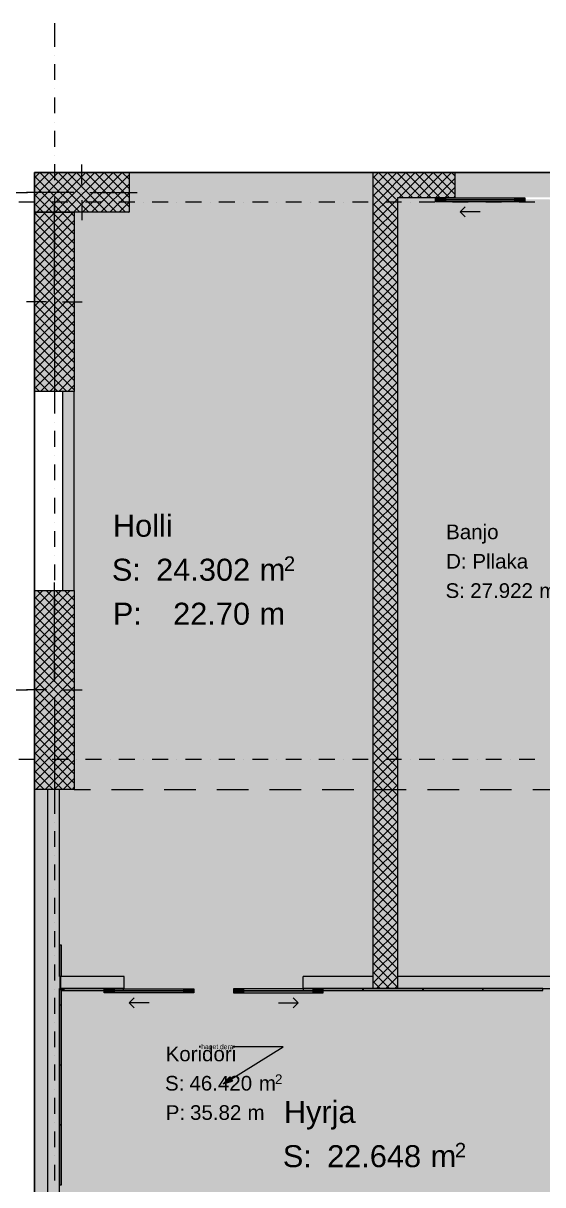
# Model space of a CAD drawing. Header units: centimetres. Extents: x -6559 to 4488, y -7535 to 372.
# Drawn here: x -251 to 268, y -943 to 218 of the extents above; entities that cross this region are included whole.
import ezdxf

# ---------------------------------------------------------------- set-up
doc = ezdxf.new("R2010")
doc.units = ezdxf.units.CM
for name, color, linetype in [('PDF_ - lokalet c', 7, 'Continuous'), ('PDF_A - Muret', 7, 'Continuous'), ('PDF_A - Shtyllat', 7, 'Continuous'), ('PDF_Text', 7, 'Continuous')]:
    doc.layers.add(name, color=color, linetype=linetype)
for name, color, linetype, true_color in [('PDF_- Pllakat_koridore_CD', 7, 'Continuous', 0x0077b0), ('PDF_A - Akset', 7, 'Continuous', 0xfd4435), ('PDF_A - Fill Zone', 7, 'Continuous', 0x999999), ('PDF_A - Pllaka Perdhes', 7, 'Continuous', 0x7f7f7f), ('PDF_A - Sutereni Polyline', 7, 'Continuous', 0x029e21), ('PDF_A -Polyline', 7, 'Continuous', 0x7f7f7f), ('PDF_Annotation - Label', 7, 'Continuous', 0x029e21), ('PDF_Solid Fills', 7, 'Continuous', 0x029e21)]:
    doc.layers.add(name, color=color, linetype=linetype, true_color=true_color)
doc.styles.add('PDF Arial', font='')
doc.styles.get('PDF Arial').set_extended_font_data('Arial')

msp = doc.modelspace()

# ---------------------------------------------------------------- hatches: boundary and pattern name
at = {"layer": 'PDF_A - Fill Zone', "true_color": 0x93a0c6, "transparency": 33554559}
msp.add_hatch(color=253, dxfattribs=at).paths.add_polyline_path([(-239.8, -548.1), (1116.5, -548.1), (1116.5, -1540.7), (1120.9, -1560.1), (1072.3, -1571), (1387, -2973.6), (868.6, -3089.9), (762.9, -2619.1), (-21.4, -2795.1), (-131.4, -2304.9), (653, -2129), (559, -1710.1), (524.2, -1717.9), (452, -1396.2), (105.8, -1396.2), (105.8, -1821.5), (-239.8, -1821.5)])
at = {"layer": 'PDF_Solid Fills', "transparency": 33554559}
for points in [[(-215, -735.1), (-215, -548.1), (-200.1, -548.1), (-200.1, 28.9), (-145.3, 28.9), (-145.3, 68.7), (98.4, 68.7), (98.4, -735.1)], [(-215, -1065.4), (-215, -747), (479.4, -747), (479.4, -1065.4), (426.7, -1065.4), (426.7, -1082.4), (337.1, -1082.4), (337.1, -1065.4), (247.6, -1065.4), (247.6, -1082.4), (158.1, -1082.4), (158.1, -1065.4)]]:
    msp.add_hatch(color=256, dxfattribs=at).paths.add_polyline_path(points)
at = {"layer": 'PDF_Solid Fills', "true_color": 0xffffff, "transparency": 33554559}
msp.add_hatch(color=7, dxfattribs=at).paths.add_polyline_path([(-200.1, 28.9), (98.4, 28.9), (98.4, -735.1), (479.4, -747), (491.3, -1065.4), (101.2, -1063), (-215, -1065.4)])

# ---------------------------------------------------------------- linework, layer by layer
at = {"layer": 'PDF_ - lokalet c', "color": 7, "true_color": 0xffffff, "transparency": 33554559}
msp.add_solid([(123.3, -735.1), (123.3, 43.8), (479.4, -735.1), (478.9, 38.9)], dxfattribs=at)
at = {"layer": 'PDF_- Pllakat_koridore_CD', "lineweight": 0}
for points in [[(-215, -703.8), (-215, -735.1)], [(-213, -703.8), (-215, -703.8)], [(-215, -703.8), (-215, -735.1)], [(-213, -703.8), (-215, -703.8)], [(-213, -735.1), (-213, -703.8)], [(-213, -735.1), (-213, -703.8)], [(-215, -747), (-215, -749)], [(-215, -747), (-215, -749)], [(-215, -749), (-215, -763.5)], [(-215, -749), (-215, -763.5)], [(-210.9, -747), (-213, -747)], [(-210.9, -747), (-213, -747)], [(-213, -763.5), (-213, -749)], [(-213, -763.5), (-213, -749)], [(-213, -749), (-210.9, -749)], [(-213, -749), (-210.9, -749)], [(-210.9, -749), (-210.9, -747)], [(-210.9, -749), (-210.9, -747)], [(-151, -747), (-210.7, -747)], [(-210.7, -747), (-210.7, -749)], [(-151, -747), (-210.7, -747)], [(-210.7, -747), (-210.7, -749)], [(-210.7, -749), (-151, -749)], [(-210.7, -749), (-151, -749)], [(-151, -749), (-151, -747)], [(-151, -749), (-151, -747)], [(88.4, -747), (28.7, -747)], [(28.7, -747), (28.7, -749)], [(88.4, -747), (28.7, -747)], [(28.7, -747), (28.7, -749)], [(28.7, -749), (88.4, -749)], [(28.7, -749), (88.4, -749)], [(88.4, -749), (88.4, -747)], [(88.4, -749), (88.4, -747)], [(148.3, -747), (88.6, -747)], [(88.6, -747), (88.6, -749)], [(148.3, -747), (88.6, -747)], [(88.6, -747), (88.6, -749)], [(88.6, -749), (148.3, -749)], [(88.6, -749), (148.3, -749)], [(148.3, -749), (148.3, -747)], [(148.3, -749), (148.3, -747)], [(208.2, -747), (148.5, -747)], [(148.5, -747), (148.5, -749)], [(208.2, -747), (148.5, -747)], [(148.5, -747), (148.5, -749)], [(148.5, -749), (208.2, -749)], [(148.5, -749), (208.2, -749)], [(208.2, -749), (208.2, -747)], [(208.2, -749), (208.2, -747)], [(268.1, -747), (208.4, -747)], [(208.4, -747), (208.4, -749)], [(268.1, -747), (208.4, -747)], [(208.4, -747), (208.4, -749)], [(208.4, -749), (268.1, -749)], [(208.4, -749), (268.1, -749)], [(268.1, -749), (268.1, -747)], [(268.1, -749), (268.1, -747)], [(-215, -763.5), (-213, -763.5)], [(-215, -763.5), (-213, -763.5)], [(-215, -763.7), (-215, -823.4)], [(-213, -763.7), (-215, -763.7)], [(-215, -763.7), (-215, -823.4)], [(-213, -763.7), (-215, -763.7)], [(-213, -823.4), (-213, -763.7)], [(-213, -823.4), (-213, -763.7)], [(-215, -823.4), (-213, -823.4)], [(-215, -823.4), (-213, -823.4)], [(-215, -823.6), (-215, -883.3)], [(-213, -823.6), (-215, -823.6)], [(-215, -823.6), (-215, -883.3)], [(-213, -823.6), (-215, -823.6)], [(-213, -883.3), (-213, -823.6)], [(-213, -883.3), (-213, -823.6)], [(-215, -883.3), (-213, -883.3)], [(-215, -883.3), (-213, -883.3)], [(-215, -883.5), (-215, -943.2)], [(-213, -883.5), (-215, -883.5)], [(-215, -883.5), (-215, -943.2)], [(-213, -883.5), (-215, -883.5)], [(-213, -943.2), (-213, -883.5)], [(-213, -943.2), (-213, -883.5)], [(-215, -943.2), (-213, -943.2)], [(-215, -943.2), (-213, -943.2)]]:
    msp.add_lwpolyline(points, dxfattribs=at)
at = {"layer": 'PDF_- Pllakat_koridore_CD', "color": 7, "lineweight": 0}
for points in [[(-213, -735.1), (-215, -735.1)], [(-213, -735.1), (-215, -735.1)], [(-213, -735.1), (-215, -735.1)], [(-213, -735.1), (-215, -735.1)], [(-215, -747), (-213, -747)], [(-215, -747), (-213, -747)], [(-215, -747), (-213, -747)], [(-215, -747), (-213, -747)]]:
    msp.add_lwpolyline(points, dxfattribs=at)
at = {"layer": 'PDF_- Pllakat_koridore_CD', "transparency": 33554559}
for points in [[(-213, -735.1), (-215, -735.1), (-213, -703.8), (-215, -703.8)], [(-210.9, -747), (-210.9, -749), (-215, -747), (-215, -749)], [(-213, -763.5), (-215, -763.5), (-213, -749), (-215, -749)], [(-151, -747), (-151, -749), (-210.7, -747), (-210.7, -749)], [(88.4, -747), (88.4, -749), (28.7, -747), (28.7, -749)], [(148.3, -747), (148.3, -749), (88.6, -747), (88.6, -749)], [(208.2, -747), (208.2, -749), (148.5, -747), (148.5, -749)], [(268.1, -747), (268.1, -749), (208.4, -747), (208.4, -749)], [(-215, -763.7), (-213, -763.7), (-215, -823.4), (-213, -823.4)], [(-215, -823.6), (-213, -823.6), (-215, -883.3), (-213, -883.3)], [(-215, -883.5), (-213, -883.5), (-215, -943.2), (-213, -943.2)]]:
    msp.add_solid(points, dxfattribs=at)
at = {"layer": 'PDF_- Pllakat_koridore_CD', "color": 7, "true_color": 0xffffff, "transparency": 33554559}
for points in [[(-213, -735.1), (-215, -735.1), (-213, -703.8), (-215, -703.8)], [(-210.9, -747), (-210.9, -749), (-215, -747), (-215, -749)], [(-213, -763.5), (-215, -763.5), (-213, -749), (-215, -749)], [(-151, -747), (-151, -749), (-210.7, -747), (-210.7, -749)], [(88.4, -747), (88.4, -749), (28.7, -747), (28.7, -749)], [(148.3, -747), (148.3, -749), (88.6, -747), (88.6, -749)], [(208.2, -747), (208.2, -749), (148.5, -747), (148.5, -749)], [(268.1, -747), (268.1, -749), (208.4, -747), (208.4, -749)], [(-215, -763.7), (-213, -763.7), (-215, -823.4), (-213, -823.4)], [(-215, -823.6), (-213, -823.6), (-215, -883.3), (-213, -883.3)], [(-215, -883.5), (-213, -883.5), (-215, -943.2), (-213, -943.2)]]:
    msp.add_solid(points, dxfattribs=at)
at = {"layer": 'PDF_A - Akset', "lineweight": 0}
for points in [[(-220, 217.9), (-220, 194.5)], [(-220, 185.8), (-220, 185.8)], [(-220, 177), (-220, 161.2)], [(-220, 152.4), (-220, 152.4)], [(-220, 143.7), (-220, 127.9)], [(-220, 119.1), (-220, 119.1)], [(-220, 110.3), (-220, 94.5)], [(-220, 85.8), (-220, 85.8)], [(-220, 77), (-220, 61.2)], [(-220, 52.4), (-220, 52.4)], [(-239.7, 38.9), (-255.5, 38.9)], [(-231, 38.9), (-231, 38.9)], [(-206.4, 38.9), (-222.2, 38.9)], [(-220, 43.6), (-220, 27.8)], [(-197.6, 38.9), (-197.6, 38.9)], [(-173, 38.9), (-188.8, 38.9)], [(-164.3, 38.9), (-164.3, 38.9)], [(-139.7, 38.9), (-155.5, 38.9)], [(-130.9, 38.9), (-130.9, 38.9)], [(-106.4, 38.9), (-122.2, 38.9)], [(-97.6, 38.9), (-97.6, 38.9)], [(-73, 38.9), (-88.8, 38.9)], [(-64.3, 38.9), (-64.3, 38.9)], [(-39.7, 38.9), (-55.5, 38.9)], [(-30.9, 38.9), (-30.9, 38.9)], [(-6.4, 38.9), (-22.1, 38.9)], [(2.4, 38.9), (2.4, 38.9)], [(27, 38.9), (11.2, 38.9)], [(35.8, 38.9), (35.8, 38.9)], [(60.3, 38.9), (44.5, 38.9)], [(69.1, 38.9), (69.1, 38.9)], [(93.7, 38.9), (77.9, 38.9)], [(102.4, 38.9), (102.4, 38.9)], [(127, 38.9), (111.2, 38.9)], [(135.8, 38.9), (135.8, 38.9)], [(160.3, 38.9), (144.6, 38.9)], [(169.1, 38.9), (169.1, 38.9)], [(193.7, 38.9), (177.9, 38.9)], [(202.5, 38.9), (202.5, 38.9)], [(227, 38.9), (211.2, 38.9)], [(235.8, 38.9), (235.8, 38.9)], [(260.4, 38.9), (244.6, 38.9)], [(-220, 19.1), (-220, 19.1)], [(-220, 10.3), (-220, -5.5)], [(-220, -14.3), (-220, -14.3)], [(-220, -23), (-220, -38.8)], [(-220, -47.6), (-220, -47.6)], [(-220, -56.4), (-220, -72.2)], [(-220, -80.9), (-220, -80.9)], [(-220, -89.7), (-220, -105.5)], [(-220, -114.3), (-220, -114.3)], [(-220, -123.1), (-220, -138.8)], [(-220, -147.6), (-220, -147.6)], [(-220, -156.4), (-220, -172.2)], [(-220, -181), (-220, -181)], [(-220, -189.7), (-220, -205.5)], [(-220, -214.3), (-220, -214.3)], [(-220, -223.1), (-220, -238.9)], [(-220, -247.6), (-220, -247.6)], [(-220, -256.4), (-220, -272.2)], [(-220, -281), (-220, -281)], [(-220, -289.8), (-220, -305.5)], [(-220, -314.3), (-220, -314.3)], [(-220, -323.1), (-220, -338.9)], [(-220, -347.7), (-220, -347.7)], [(-220, -356.4), (-220, -372.2)], [(-220, -381), (-220, -381)], [(-220, -389.8), (-220, -405.6)], [(-220, -414.3), (-220, -414.3)], [(-220, -423.1), (-220, -438.9)], [(-220, -447.7), (-220, -447.7)], [(-220, -456.5), (-220, -472.2)], [(-220, -481), (-220, -481)], [(-220, -489.8), (-220, -505.6)], [(-239.7, -518.2), (-255.5, -518.2)], [(-231, -518.2), (-231, -518.2)], [(-206.4, -518.2), (-222.2, -518.2)], [(-220, -514.4), (-220, -514.4)], [(-197.6, -518.2), (-197.6, -518.2)], [(-173, -518.2), (-188.8, -518.2)], [(-164.3, -518.2), (-164.3, -518.2)], [(-139.7, -518.2), (-155.5, -518.2)], [(-130.9, -518.2), (-130.9, -518.2)], [(-106.4, -518.2), (-122.2, -518.2)], [(-97.6, -518.2), (-97.6, -518.2)], [(-73, -518.2), (-88.8, -518.2)], [(-64.3, -518.2), (-64.3, -518.2)], [(-39.7, -518.2), (-55.5, -518.2)], [(-30.9, -518.2), (-30.9, -518.2)], [(-6.4, -518.2), (-22.1, -518.2)], [(2.4, -518.2), (2.4, -518.2)], [(27, -518.2), (11.2, -518.2)], [(35.8, -518.2), (35.8, -518.2)], [(60.3, -518.2), (44.5, -518.2)], [(69.1, -518.2), (69.1, -518.2)], [(93.7, -518.2), (77.9, -518.2)], [(102.4, -518.2), (102.4, -518.2)], [(127, -518.2), (111.2, -518.2)], [(135.8, -518.2), (135.8, -518.2)], [(160.3, -518.2), (144.6, -518.2)], [(169.1, -518.2), (169.1, -518.2)], [(193.7, -518.2), (177.9, -518.2)], [(202.5, -518.2), (202.5, -518.2)], [(227, -518.2), (211.2, -518.2)], [(235.8, -518.2), (235.8, -518.2)], [(260.4, -518.2), (244.6, -518.2)], [(-220, -523.1), (-220, -538.9)], [(-220, -547.7), (-220, -547.7)], [(-220, -556.5), (-220, -572.3)], [(-220, -581), (-220, -581)], [(-220, -589.8), (-220, -605.6)], [(-220, -614.4), (-220, -614.4)], [(-220, -623.2), (-220, -638.9)], [(-220, -647.7), (-220, -647.7)], [(-220, -656.5), (-220, -672.3)], [(-220, -681.1), (-220, -681.1)], [(-220, -689.8), (-220, -705.6)], [(-220, -714.4), (-220, -714.4)], [(-220, -723.2), (-220, -739)], [(-220, -747.7), (-220, -747.7)], [(-220, -756.5), (-220, -772.3)], [(-220, -781.1), (-220, -781.1)], [(-220, -789.9), (-220, -805.6)], [(-220, -814.4), (-220, -814.4)], [(-220, -823.2), (-220, -839)], [(-220, -847.8), (-220, -847.8)], [(-220, -856.5), (-220, -872.3)], [(-220, -881.1), (-220, -881.1)], [(-220, -889.9), (-220, -905.7)], [(-220, -914.4), (-220, -914.4)], [(-220, -923.2), (-220, -939)]]:
    msp.add_lwpolyline(points, dxfattribs=at)
at = {"layer": 'PDF_A - Muret', "lineweight": 0}
for points in [[(98.4, 68.7), (98.4, 43.8)], [(180.7, 68.7), (98.4, 68.7)], [(98.4, 63.2), (101.2, 65.9)], [(119.7, 43.8), (98.4, 65.1)], [(98.4, 54), (105.7, 61.4)], [(101.2, 65.9), (103.9, 68.7)], [(123.3, 49.4), (103.9, 68.7)], [(105.7, 61.4), (113.1, 68.7)], [(110.3, 56.8), (122.2, 68.7)], [(123.3, 58.5), (113.1, 68.7)], [(114.9, 52.2), (123.3, 60.6)], [(123.3, 67.7), (122.2, 68.7)], [(123.3, 51.4), (140.5, 68.7)], [(123.3, 60.6), (131.4, 68.7)], [(147.1, 43.8), (123.3, 67.7)], [(138, 43.8), (123.3, 58.5)], [(124.8, 43.8), (149.7, 68.7)], [(156.2, 43.8), (131.4, 68.7)], [(133.9, 43.8), (158.8, 68.7)], [(165.4, 43.8), (140.5, 68.7)], [(143.1, 43.8), (168, 68.7)], [(174.5, 43.8), (149.7, 68.7)], [(152.2, 43.8), (177.1, 68.7)], [(180.7, 46.8), (158.8, 68.7)], [(161.4, 43.8), (180.7, 63.2)], [(180.7, 56), (168, 68.7)], [(180.7, 65.1), (177.1, 68.7)], [(180.7, 43.8), (180.7, 68.7)], [(98.4, 44.9), (110.3, 56.8)], [(110.5, 43.8), (98.4, 56)], [(101.4, 43.8), (98.4, 46.8)], [(106.5, 43.8), (114.9, 52.2)], [(115.7, 43.8), (119.5, 47.6)], [(119.5, 47.6), (123.3, 51.4)], [(128.8, 43.8), (123.3, 49.4)], [(170.5, 43.8), (180.7, 54)], [(98.4, 26.6), (115.7, 43.8)], [(98.4, 35.7), (106.5, 43.8)], [(98.4, 43.8), (98.4, -735.1)], [(98.4, 17.4), (123.3, 42.3)], [(123.3, 12.8), (98.4, 37.7)], [(123.3, 22), (101.4, 43.8)], [(123.3, 31.1), (110.5, 43.8)], [(123.3, 40.3), (119.7, 43.8)], [(123.3, 43.8), (180.7, 43.8)], [(123.3, -735.1), (123.3, 43.8)], [(179.7, 43.8), (180.7, 44.9)], [(98.4, 8.3), (123.3, 33.2)], [(123.3, 3.7), (98.4, 28.5)], [(98.4, -0.9), (123.3, 24)], [(123.3, -5.5), (98.4, 19.4)], [(98.4, -10), (123.3, 14.9)], [(123.3, -14.6), (98.4, 10.3)], [(98.4, -19.1), (123.3, 5.7)], [(123.3, -23.8), (98.4, 1.1)], [(98.4, -28.3), (123.3, -3.4)], [(123.3, -32.9), (98.4, -8)], [(98.4, -37.4), (123.3, -12.6)], [(123.3, -42), (98.4, -17.2)], [(98.4, -46.6), (123.3, -21.7)], [(123.3, -51.2), (98.4, -26.3)], [(98.4, -55.7), (123.3, -30.9)], [(123.3, -60.3), (98.4, -35.5)], [(98.4, -64.9), (123.3, -40)], [(123.3, -69.5), (98.4, -44.6)], [(98.4, -74), (123.3, -49.1)], [(123.3, -78.6), (98.4, -53.8)], [(98.4, -83.2), (123.3, -58.3)], [(123.3, -87.8), (98.4, -62.9)], [(98.4, -92.3), (123.3, -67.4)], [(123.3, -96.9), (98.4, -72)], [(98.4, -101.4), (123.3, -76.6)], [(123.3, -106.1), (98.4, -81.2)], [(98.4, -110.6), (123.3, -85.7)], [(123.3, -115.2), (98.4, -90.3)], [(98.4, -119.7), (123.3, -94.9)], [(123.3, -124.3), (98.4, -99.5)], [(98.4, -128.9), (123.3, -104)], [(123.3, -133.5), (98.4, -108.6)], [(98.4, -138), (123.3, -113.2)], [(123.3, -142.6), (98.4, -117.8)], [(98.4, -147.2), (123.3, -122.3)], [(123.3, -151.8), (98.4, -126.9)], [(98.4, -156.3), (123.3, -131.4)], [(123.3, -160.9), (98.4, -136.1)], [(-212, -150.1), (-212, -349.1)], [(-200.1, -349.1), (-200.1, -150.1)], [(98.4, -165.5), (123.3, -140.6)], [(123.3, -170.1), (98.4, -145.2)], [(98.4, -174.6), (123.3, -149.7)], [(123.3, -179.2), (98.4, -154.3)], [(98.4, -183.8), (123.3, -158.9)], [(123.3, -188.4), (98.4, -163.5)], [(98.4, -192.9), (123.3, -168)], [(123.3, -197.5), (98.4, -172.6)], [(98.4, -202), (123.3, -177.2)], [(123.3, -206.6), (98.4, -181.8)], [(98.4, -211.2), (123.3, -186.3)], [(123.3, -215.8), (98.4, -190.9)], [(98.4, -220.3), (123.3, -195.5)], [(123.3, -224.9), (98.4, -200.1)], [(98.4, -229.5), (123.3, -204.6)], [(123.3, -234.1), (98.4, -209.2)], [(98.4, -238.6), (123.3, -213.7)], [(123.3, -243.2), (98.4, -218.4)], [(98.4, -247.8), (123.3, -222.9)], [(123.3, -252.4), (98.4, -227.5)], [(98.4, -256.9), (123.3, -232)], [(123.3, -261.5), (98.4, -236.6)], [(98.4, -266.1), (123.3, -241.2)], [(123.3, -270.7), (98.4, -245.8)], [(98.4, -275.2), (123.3, -250.3)], [(123.3, -279.8), (98.4, -254.9)], [(98.4, -284.3), (123.3, -259.5)], [(123.3, -288.9), (98.4, -264.1)], [(98.4, -293.5), (123.3, -268.6)], [(123.3, -298.1), (98.4, -273.2)], [(98.4, -302.6), (123.3, -277.8)], [(123.3, -307.2), (98.4, -282.4)], [(98.4, -311.8), (123.3, -286.9)], [(123.3, -316.4), (98.4, -291.5)], [(98.4, -320.9), (123.3, -296)], [(123.3, -325.5), (98.4, -300.7)], [(98.4, -330.1), (123.3, -305.2)], [(123.3, -334.7), (98.4, -309.8)], [(98.4, -339.2), (123.3, -314.3)], [(123.3, -343.8), (98.4, -318.9)], [(98.4, -348.4), (123.3, -323.5)], [(123.3, -353), (98.4, -328.1)], [(98.4, -357.5), (123.3, -332.6)], [(123.3, -362.1), (98.4, -337.2)], [(98.4, -366.6), (123.3, -341.8)], [(123.3, -371.3), (98.4, -346.4)], [(98.4, -375.8), (123.3, -350.9)], [(123.3, -380.4), (98.4, -355.5)], [(98.4, -384.9), (123.3, -360.1)], [(123.3, -389.5), (98.4, -364.7)], [(98.4, -394.1), (123.3, -369.2)], [(123.3, -398.7), (98.4, -373.8)], [(98.4, -403.2), (123.3, -378.3)], [(123.3, -407.8), (98.4, -383)], [(98.4, -412.4), (123.3, -387.5)], [(123.3, -417), (98.4, -392.1)], [(98.4, -421.5), (123.3, -396.6)], [(123.3, -426.1), (98.4, -401.2)], [(98.4, -430.7), (123.3, -405.8)], [(123.3, -435.3), (98.4, -410.4)], [(98.4, -439.8), (123.3, -414.9)], [(123.3, -444.4), (98.4, -419.5)], [(98.4, -448.9), (123.3, -424.1)], [(123.3, -453.6), (98.4, -428.7)], [(98.4, -458.1), (123.3, -433.2)], [(123.3, -462.7), (98.4, -437.8)], [(98.4, -467.2), (123.3, -442.4)], [(123.3, -471.8), (98.4, -447)], [(98.4, -476.4), (123.3, -451.5)], [(123.3, -481), (98.4, -456.1)], [(98.4, -485.5), (123.3, -460.7)], [(123.3, -490.1), (98.4, -465.3)], [(98.4, -494.7), (123.3, -469.8)], [(123.3, -499.3), (98.4, -474.4)], [(98.4, -503.8), (123.3, -478.9)], [(123.3, -508.4), (98.4, -483.5)], [(98.4, -513), (123.3, -488.1)], [(123.3, -517.6), (98.4, -492.7)], [(98.4, -522.1), (123.3, -497.2)], [(123.3, -526.7), (98.4, -501.8)], [(98.4, -531.2), (123.3, -506.4)], [(123.3, -535.9), (98.4, -511)], [(98.4, -540.4), (123.3, -515.5)], [(123.3, -545), (98.4, -520.1)], [(98.4, -549.5), (123.3, -524.7)], [(123.3, -554.1), (98.4, -529.3)], [(98.4, -558.7), (123.3, -533.8)], [(123.3, -563.3), (98.4, -538.4)], [(98.4, -567.8), (123.3, -543)], [(-226.9, -548.1), (-226.9, -1065.4)], [(-215, -735.1), (-215, -548.1)], [(123.3, -572.4), (98.4, -547.6)], [(98.4, -577), (123.3, -552.1)], [(123.3, -581.6), (98.4, -556.7)], [(98.4, -586.1), (123.3, -561.2)], [(123.3, -590.7), (98.4, -565.9)], [(98.4, -595.3), (123.3, -570.4)], [(123.3, -599.9), (98.4, -575)], [(98.4, -604.4), (123.3, -579.5)], [(123.3, -609), (98.4, -584.1)], [(98.4, -613.5), (123.3, -588.7)], [(123.3, -618.2), (98.4, -593.3)], [(98.4, -622.7), (123.3, -597.8)], [(123.3, -627.3), (98.4, -602.4)], [(98.4, -631.8), (123.3, -607)], [(123.3, -636.4), (98.4, -611.6)], [(98.4, -641), (123.3, -616.1)], [(123.3, -645.6), (98.4, -620.7)], [(98.4, -650.1), (123.3, -625.3)], [(123.3, -654.7), (98.4, -629.9)], [(98.4, -659.3), (123.3, -634.4)], [(123.3, -663.9), (98.4, -639)], [(98.4, -668.4), (123.3, -643.5)], [(123.3, -673), (98.4, -648.1)], [(98.4, -677.6), (123.3, -652.7)], [(123.3, -682.2), (98.4, -657.3)], [(98.4, -686.7), (123.3, -661.8)], [(123.3, -691.3), (98.4, -666.4)], [(98.4, -695.8), (123.3, -671)], [(123.3, -700.5), (98.4, -675.6)], [(98.4, -705), (123.3, -680.1)], [(123.3, -709.6), (98.4, -684.7)], [(98.4, -714.1), (123.3, -689.3)], [(123.3, -718.7), (98.4, -693.9)], [(98.4, -723.3), (123.3, -698.4)], [(123.3, -727.9), (98.4, -703)], [(98.4, -732.4), (123.3, -707.6)], [(121.3, -735.1), (98.4, -712.2)], [(104.9, -735.1), (123.3, -716.7)], [(112.2, -735.1), (98.4, -721.3)], [(103, -735.1), (98.4, -730.5)], [(114, -735.1), (123.3, -725.8)], [(-150.3, -735.1), (-213, -735.1)], [(-150.3, -747), (-150.3, -735.1)], [(28.7, -747), (28.7, -735.1)], [(98.4, -735.1), (28.7, -735.1)], [(98.4, -741.6), (104.9, -735.1)], [(98.4, -735.1), (98.4, -747)], [(98.4, -735.1), (98.4, -747)], [(105.8, -747), (98.4, -739.6)], [(102.1, -747), (114, -735.1)], [(115, -747), (103, -735.1)], [(111.2, -747), (123.2, -735.1)], [(123.3, -746.2), (112.2, -735.1)], [(123.3, -737), (121.3, -735.1)], [(123.2, -735.1), (123.3, -735)], [(123.3, -747), (123.3, -735.1)], [(123.3, -747), (123.3, -735.1)], [(477.4, -735.1), (123.3, -735.1)], [(-215, -1065.4), (-215, -747)], [(-213, -747), (-150.3, -747)], [(28.7, -747), (477.4, -747)], [(98.4, -747), (123.3, -747)], [(120.4, -747), (123.3, -744.1)]]:
    msp.add_lwpolyline(points, dxfattribs=at)
at = {"layer": 'PDF_A - Muret', "color": 11, "lineweight": 0, "true_color": 0xfd8379}
for points in [[(180.7, 43.8), (180.7, 68.7)], [(160.8, 43.3), (170.8, 43.3)], [(160.8, 39.4), (160.8, 43.3)], [(170.8, 39.4), (160.8, 39.4)], [(170.8, 41.4), (170.8, 43.3)], [(170.8, 43.3), (240.4, 43.3)], [(170.8, 43.3), (170.8, 39.4)], [(170.8, 39.4), (170.8, 41.4)], [(170.8, 41.4), (240.4, 41.4)], [(240.4, 41.4), (170.8, 41.4)], [(240.4, 41.4), (170.8, 41.4)], [(240.4, 39.4), (170.8, 39.4)], [(240.4, 43.3), (240.4, 41.4)], [(240.4, 39.4), (240.4, 43.3)], [(240.4, 43.3), (250.3, 43.3)], [(240.4, 41.4), (240.4, 39.4)], [(250.3, 39.4), (240.4, 39.4)], [(250.3, 43.3), (250.3, 39.4)], [(185.7, 29.4), (190.6, 34.4)], [(205.6, 29.4), (185.7, 29.4)], [(185.7, 29.4), (190.6, 24.4)], [(-150.3, -747), (-150.3, -735.1)], [(28.7, -747), (28.7, -735.1)], [(-170.2, -747.5), (-160.3, -747.5)], [(-170.2, -751.5), (-170.2, -747.5)], [(-160.3, -751.5), (-170.2, -751.5)], [(-160.3, -749.5), (-160.3, -747.5)], [(-160.3, -747.5), (-90.6, -747.5)], [(-160.3, -747.5), (-160.3, -751.5)], [(-160.3, -751.5), (-160.3, -749.5)], [(-160.3, -749.5), (-90.6, -749.5)], [(-90.6, -749.5), (-160.3, -749.5)], [(-90.6, -749.5), (-160.3, -749.5)], [(-90.6, -751.5), (-160.3, -751.5)], [(-90.6, -747.5), (-90.6, -749.5)], [(-90.6, -751.5), (-90.6, -747.5)], [(-90.6, -747.5), (-80.7, -747.5)], [(-90.6, -749.5), (-90.6, -751.5)], [(-80.7, -751.5), (-90.6, -751.5)], [(-80.7, -747.5), (-80.7, -751.5)], [(-30.9, -747.5), (-40.9, -747.5)], [(-40.9, -747.5), (-40.9, -751.5)], [(-40.9, -751.5), (-30.9, -751.5)], [(38.7, -747.5), (-30.9, -747.5)], [(-30.9, -747.5), (-30.9, -749.5)], [(-30.9, -751.5), (-30.9, -747.5)], [(38.7, -749.5), (-30.9, -749.5)], [(-30.9, -749.5), (-30.9, -751.5)], [(-30.9, -749.5), (38.7, -749.5)], [(-30.9, -749.5), (38.7, -749.5)], [(-30.9, -751.5), (38.7, -751.5)], [(38.7, -749.5), (38.7, -747.5)], [(48.6, -747.5), (38.7, -747.5)], [(38.7, -747.5), (38.7, -751.5)], [(38.7, -751.5), (38.7, -749.5)], [(38.7, -751.5), (48.6, -751.5)], [(48.6, -751.5), (48.6, -747.5)], [(-145.3, -761.5), (-140.4, -756.5)], [(-125.4, -761.5), (-145.3, -761.5)], [(-145.3, -761.5), (-140.4, -766.4)], [(3.9, -761.5), (23.8, -761.5)], [(23.8, -761.5), (18.8, -756.5)], [(23.8, -761.5), (18.8, -766.4)]]:
    msp.add_lwpolyline(points, dxfattribs=at)
at = {"layer": 'PDF_A - Muret', "transparency": 33554559}
for points in [[(123.3, 43.8), (98.4, 43.8), (98.4, 68.7)], [(123.3, 68.7), (123.3, 43.8), (98.4, 68.7)], [(123.3, 68.7), (180.7, 68.7), (123.3, 43.8), (180.7, 43.8)], [(98.4, 43.8), (123.3, 43.8), (98.4, -735.1), (123.3, -735.1)], [(-212, -349.1), (-212, -150.1), (-200.1, -349.1), (-200.1, -150.1)], [(-215, -1065.4), (-226.9, -1065.4), (-215, -548.1), (-226.9, -548.1)], [(-215, -735.1), (-213, -735.1), (-215, -747), (-213, -747)], [(-215, -735.1), (-213, -735.1), (-215, -747), (-213, -747)], [(-213, -735.1), (-150.3, -735.1), (-213, -747), (-150.3, -747)], [(28.7, -735.1), (98.4, -735.1), (28.7, -747), (98.4, -747)], [(123.3, -735.1), (123.3, -747), (98.4, -735.1), (98.4, -747)], [(123.3, -747), (123.3, -735.1), (477.4, -747), (477.4, -735.1)]]:
    msp.add_solid(points, dxfattribs=at)
at = {"layer": 'PDF_A - Muret', "color": 7, "true_color": 0xffffff, "transparency": 33554559}
for points in [[(359.8, 43.8), (180.7, 43.8), (359.8, 68.7), (180.7, 68.7)], [(160.8, 43.3), (170.8, 43.3), (160.8, 39.4), (170.8, 39.4)], [(240.4, 41.4), (170.8, 41.4), (240.4, 43.3), (170.8, 43.3)], [(240.4, 39.4), (170.8, 39.4), (240.4, 41.4), (170.8, 41.4)], [(250.3, 39.4), (240.4, 39.4), (250.3, 43.3), (240.4, 43.3)], [(-150.3, -747), (-150.3, -735.1), (28.7, -747), (28.7, -735.1)], [(-170.2, -747.5), (-160.3, -747.5), (-170.2, -751.5), (-160.3, -751.5)], [(-90.6, -749.5), (-160.3, -749.5), (-90.6, -747.5), (-160.3, -747.5)], [(-90.6, -751.5), (-160.3, -751.5), (-90.6, -749.5), (-160.3, -749.5)], [(-80.7, -751.5), (-90.6, -751.5), (-80.7, -747.5), (-90.6, -747.5)], [(-40.9, -751.5), (-40.9, -747.5), (-30.9, -751.5), (-30.9, -747.5)], [(-30.9, -749.5), (-30.9, -747.5), (38.7, -749.5), (38.7, -747.5)], [(-30.9, -751.5), (-30.9, -749.5), (38.7, -751.5), (38.7, -749.5)], [(48.6, -747.5), (48.6, -751.5), (38.7, -747.5), (38.7, -751.5)]]:
    msp.add_solid(points, dxfattribs=at)
at = {"layer": 'PDF_A - Pllaka Perdhes', "lineweight": 0}
for points in [[(-239.8, 68.7), (1839.3, 68.7)], [(-239.8, -1821.5), (-239.8, 68.7)]]:
    msp.add_lwpolyline(points, dxfattribs=at)
at = {"layer": 'PDF_A - Shtyllat', "lineweight": 0}
for points in [[(-192.6, 56.8), (-192.6, 76.7)], [(-239.8, 35.8), (-207, 68.7)], [(-239.8, 45), (-216.1, 68.7)], [(-239.8, 54.1), (-225.3, 68.7)], [(-239.8, 63.3), (-234.4, 68.7)], [(-239.8, 28.9), (-239.8, 68.7)], [(-239.8, 68.7), (-145.3, 68.7)], [(-203.8, 28.9), (-239.8, 65)], [(-237.6, 28.9), (-197.8, 68.7)], [(-194.6, 28.9), (-234.4, 68.7)], [(-228.5, 28.9), (-188.7, 68.7)], [(-185.5, 28.9), (-225.3, 68.7)], [(-219.3, 28.9), (-179.5, 68.7)], [(-176.3, 28.9), (-216.1, 68.7)], [(-210.2, 28.9), (-170.4, 68.7)], [(-167.2, 28.9), (-207, 68.7)], [(-201, 28.9), (-161.2, 68.7)], [(-158, 28.9), (-197.8, 68.7)], [(-191.9, 28.9), (-152.1, 68.7)], [(-148.9, 28.9), (-188.7, 68.7)], [(-182.8, 28.9), (-145.3, 66.3)], [(-145.3, 34.5), (-179.5, 68.7)], [(-145.3, 43.7), (-170.4, 68.7)], [(-145.3, 52.8), (-161.2, 68.7)], [(-145.3, 61.9), (-152.1, 68.7)], [(-145.3, 68.7), (-145.3, 28.9)], [(-294.1, 48.8), (-246.8, 48.8)], [(-200.6, 48.8), (-247.8, 48.8)], [(-212.9, 28.9), (-239.8, 55.9)], [(-222.1, 28.9), (-239.8, 46.7)], [(-192.6, 48.8), (-192.6, 48.8)], [(-184.6, 48.8), (-137.4, 48.8)], [(-173.6, 28.9), (-145.3, 57.2)], [(-164.5, 28.9), (-145.3, 48)], [(-231.2, 28.9), (-239.8, 37.6)], [(-220, -52.7), (-220, 36.9)], [(-192.6, 40.9), (-192.6, 21)], [(-155.3, 28.9), (-145.3, 38.9)], [(-239.8, -9.9), (-201, 28.9)], [(-239.8, -0.7), (-210.2, 28.9)], [(-239.8, 8.4), (-219.3, 28.9)], [(-239.8, 17.5), (-228.5, 28.9)], [(-239.8, 26.7), (-237.6, 28.9)], [(-239.8, -150.1), (-239.8, 28.9)], [(-239.8, 28.9), (-200.1, 28.9)], [(-145.3, 28.9), (-239.8, 28.9)], [(-200.1, -11.4), (-239.8, 28.4)], [(-200.1, -2.2), (-231.2, 28.9)], [(-200.1, 6.9), (-222.1, 28.9)], [(-200.1, 16.1), (-212.9, 28.9)], [(-200.1, 25.2), (-203.8, 28.9)], [(-200.1, 28.9), (-200.1, -150.1)], [(-146.2, 28.9), (-145.3, 29.8)], [(-239.8, -19), (-200.1, 20.8)], [(-200.1, -20.5), (-239.8, 19.3)], [(-239.8, -28.2), (-200.1, 11.6)], [(-200.1, -29.7), (-239.8, 10.1)], [(-239.8, -37.3), (-200.1, 2.5)], [(-200.1, -38.8), (-239.8, 1)], [(-239.8, -46.5), (-200.1, -6.7)], [(-200.1, -47.9), (-239.8, -8.1)], [(-239.8, -55.6), (-200.1, -15.8)], [(-200.1, -57.1), (-239.8, -17.3)], [(-239.8, -64.8), (-200.1, -25)], [(-200.1, -66.2), (-239.8, -26.4)], [(-239.8, -73.9), (-200.1, -34.1)], [(-200.1, -75.4), (-239.8, -35.6)], [(-239.8, -83), (-200.1, -43.3)], [(-200.1, -84.5), (-239.8, -44.7)], [(-239.8, -92.2), (-200.1, -52.4)], [(-200.1, -93.7), (-239.8, -53.9)], [(-227.9, -60.6), (-247.8, -60.6)], [(-239.8, -101.3), (-200.1, -61.5)], [(-200.1, -102.8), (-239.8, -63)], [(-220, -60.6), (-220, -60.6)], [(-220, -68.6), (-220, -158.1)], [(-212, -60.6), (-192.1, -60.6)], [(-239.8, -110.5), (-200.1, -70.7)], [(-200.1, -112), (-239.8, -72.2)], [(-239.8, -119.6), (-200.1, -79.8)], [(-200.1, -121.1), (-239.8, -81.3)], [(-239.8, -128.8), (-200.1, -89)], [(-200.1, -130.2), (-239.8, -90.5)], [(-239.8, -137.9), (-200.1, -98.1)], [(-200.1, -139.4), (-239.8, -99.6)], [(-239.8, -147.1), (-200.1, -107.3)], [(-200.1, -148.5), (-239.8, -108.7)], [(-207.6, -150.1), (-239.8, -117.9)], [(-216.7, -150.1), (-239.8, -127)], [(-233.8, -150.1), (-200.1, -116.4)], [(-224.6, -150.1), (-200.1, -125.6)], [(-225.9, -150.1), (-239.8, -136.2)], [(-215.5, -150.1), (-200.1, -134.7)], [(-235, -150.1), (-239.8, -145.3)], [(-200.1, -150.1), (-239.8, -150.1)], [(-206.4, -150.1), (-200.1, -143.8)], [(-220, -440.6), (-220, -341.1)], [(-239.8, -384.8), (-204.1, -349.1)], [(-239.8, -375.7), (-213.3, -349.1)], [(-239.8, -366.5), (-222.4, -349.1)], [(-239.8, -357.4), (-231.6, -349.1)], [(-239.8, -548.1), (-239.8, -349.1)], [(-239.8, -349.1), (-200.1, -349.1)], [(-239.8, -394), (-200.1, -354.2)], [(-200.1, -395.4), (-239.8, -355.6)], [(-200.1, -386.3), (-237.2, -349.1)], [(-200.1, -377.1), (-228.1, -349.1)], [(-200.1, -368), (-219, -349.1)], [(-200.1, -358.9), (-209.8, -349.1)], [(-200.1, -349.7), (-200.7, -349.1)], [(-200.1, -349.1), (-200.1, -548.1)], [(-239.8, -403.1), (-200.1, -363.3)], [(-200.1, -404.6), (-239.8, -364.8)], [(-239.8, -412.2), (-200.1, -372.5)], [(-200.1, -413.7), (-239.8, -373.9)], [(-239.8, -421.4), (-200.1, -381.6)], [(-200.1, -422.9), (-239.8, -383.1)], [(-239.8, -430.5), (-200.1, -390.7)], [(-200.1, -432), (-239.8, -392.2)], [(-239.8, -439.7), (-200.1, -399.9)], [(-200.1, -441.2), (-239.8, -401.4)], [(-239.8, -448.8), (-200.1, -409)], [(-200.1, -450.3), (-239.8, -410.5)], [(-239.8, -458), (-200.1, -418.2)], [(-200.1, -459.4), (-239.8, -419.7)], [(-239.8, -467.1), (-200.1, -427.3)], [(-200.1, -468.6), (-239.8, -428.8)], [(-239.8, -476.3), (-200.1, -436.5)], [(-200.1, -477.7), (-239.8, -437.9)], [(-266.7, -448.6), (-246.8, -448.6)], [(-227.9, -448.6), (-247.8, -448.6)], [(-239.8, -485.4), (-200.1, -445.6)], [(-200.1, -486.9), (-239.8, -447.1)], [(-220, -448.6), (-220, -448.6)], [(-212, -448.6), (-192.1, -448.6)], [(-239.8, -494.5), (-200.1, -454.8)], [(-200.1, -496), (-239.8, -456.2)], [(-239.8, -503.7), (-200.1, -463.9)], [(-220, -456.5), (-220, -556)], [(-200.1, -505.2), (-239.8, -465.4)], [(-239.8, -512.8), (-200.1, -473)], [(-200.1, -514.3), (-239.8, -474.5)], [(-239.8, -522), (-200.1, -482.2)], [(-200.1, -523.5), (-239.8, -483.7)], [(-239.8, -531.1), (-200.1, -491.3)], [(-200.1, -532.6), (-239.8, -492.8)], [(-239.8, -540.3), (-200.1, -500.5)], [(-200.1, -541.7), (-239.8, -502)], [(-238.5, -548.1), (-200.1, -509.6)], [(-202.9, -548.1), (-239.8, -511.1)], [(-212, -548.1), (-239.8, -520.2)], [(-229.3, -548.1), (-200.1, -518.8)], [(-221.2, -548.1), (-239.8, -529.4)], [(-220.2, -548.1), (-200.1, -527.9)], [(-230.3, -548.1), (-239.8, -538.5)], [(-211.1, -548.1), (-200.1, -537.1)], [(-239.5, -548.1), (-239.8, -547.7)], [(-200.1, -548.1), (-239.8, -548.1)], [(-201.9, -548.1), (-200.1, -546.2)]]:
    msp.add_lwpolyline(points, dxfattribs=at)
at = {"layer": 'PDF_A - Shtyllat', "color": 8, "true_color": 0x7f7f7f, "transparency": 33554559}
for points in [[(-145.3, 68.7), (-145.3, 28.9), (-239.8, 68.7), (-239.8, 28.9)], [(-200.1, -150.1), (-239.8, -150.1), (-200.1, 28.9), (-239.8, 28.9)], [(-200.1, -548.1), (-239.8, -548.1), (-200.1, -349.1), (-239.8, -349.1)]]:
    msp.add_solid(points, dxfattribs=at)
at = {"layer": 'PDF_A - Sutereni Polyline', "lineweight": 0}
for points in [[(-239.8, 68.7), (-239.8, -1821.5)], [(1839.3, 68.7), (-239.8, 68.7)]]:
    msp.add_lwpolyline(points, dxfattribs=at)
at = {"layer": 'PDF_A -Polyline', "lineweight": 0}
for points in [[(-200.1, -548.1), (-184, -548.1)], [(-162.9, -548.1), (-131.4, -548.1)], [(-110.3, -548.1), (-78.7, -548.1)], [(-57.7, -548.1), (-26.1, -548.1)], [(-5, -548.1), (26.6, -548.1)], [(47.6, -548.1), (79.2, -548.1)], [(100.3, -548.1), (131.8, -548.1)], [(152.9, -548.1), (184.5, -548.1)], [(205.5, -548.1), (237.1, -548.1)], [(258.2, -548.1), (289.8, -548.1)]]:
    msp.add_lwpolyline(points, dxfattribs=at)
at = {"layer": 'PDF_Annotation - Label', "lineweight": 0}
for points in [[(-43.4, -837.6), (8.6, -805.5)], [(8.6, -805.5), (-41.2, -805.5)], [(-51.3, -842.4), (-44.7, -835.5)], [(-44.7, -835.5), (-42.1, -839.7)], [(-51.3, -842.4), (-42.1, -839.7)]]:
    msp.add_lwpolyline(points, dxfattribs=at)
at = {"layer": 'PDF_Annotation - Label', "transparency": 33554559}
msp.add_solid([(-51.3, -842.4), (-44.7, -835.5), (-42.1, -839.7)], dxfattribs=at)
at = {"layer": 'PDF_Solid Fills', "transparency": 33554559}
msp.add_solid([(-150.3, -747), (-150.3, -735.1), (28.7, -747), (28.7, -735.1)], dxfattribs=at)

# ---------------------------------------------------------------- texts
at = {"layer": 'PDF_ - lokalet c', "char_height": 14.649, "attachment_point": 7, "style": 'PDF Arial'}
for s, insert in [('\\W1.001232;Banjo', (171.6, -302.3)), ('\\W1.000468;D:', (171.6, -327.3)), ('\\W1.000873;Pllaka', (197.8, -327.5)), ('\\W1.002323;S:', (171, -356.8)), ('\\W1.001201;27.922', (195.7, -356.8)), ('\\W1.000269;m', (264.7, -356.6))]:
    msp.add_mtext(s, dxfattribs=dict(at, insert=insert))
at = {"layer": 'PDF_Annotation - Label', "char_height": 4.883, "attachment_point": 7, "style": 'PDF Arial'}
for s, insert in [('\\W1.001174;hapet', (-73.3, -809.1)), ('\\W1.000466;dera', (-54.6, -807.8))]:
    msp.add_mtext(s, dxfattribs=dict(at, insert=insert))
at = {"layer": 'PDF_Text', "attachment_point": 7, "style": 'PDF Arial'}
for s, insert, char_height in [('\\W1.000756;Holli', (-161.5, -295.7), 21.973), ('\\W1.002323;S:', (-162.6, -339.7), 21.973), ('\\W1.001201;24.302', (-118.3, -339.7), 21.973), ('\\W1.000270;m', (-14.8, -339.3), 21.973), ('\\W1.001521;2', (9.4, -329.6), 14.502), ('\\W1.000540;P:', (-161.6, -383.3), 21.973), ('\\W1.001247;22.70', (-101.3, -383.7), 21.973), ('\\W1.000270;m', (-14.9, -383.3), 21.973), ('\\W1.000810;Koridori', (-108.8, -820), 14.649), ('\\W1.002323;S:', (-109.4, -849.3), 14.649), ('\\W1.001440;46.420', (-85, -849.3), 14.649), ('\\W1.001521;2', (0.5, -842.6), 9.668), ('\\W1.000269;m', (-15.6, -849.1), 14.649), ('\\W1.000560;Hyrja', (9.4, -888.1), 21.973), ('\\W1.000540;P:', (-108.7, -878.4), 14.649), ('\\W1.001592;35.82', (-84.4, -878.6), 14.649), ('\\W1.000269;m', (-27, -878.4), 14.649), ('\\W1.002323;S:', (8.3, -926), 21.973), ('\\W1.001106;22.648', (52.6, -926), 21.973), ('\\W1.001521;2', (180.3, -915.9), 14.502), ('\\W1.000270;m', (156.1, -925.6), 21.973)]:
    msp.add_mtext(s, dxfattribs=dict(at, insert=insert, char_height=char_height))

doc.saveas('drawing.dxf')
